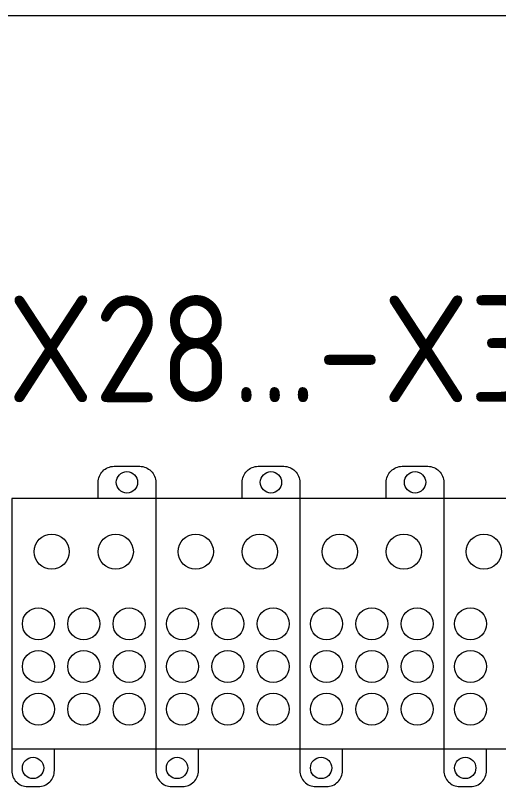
# Model space of a CAD drawing. Header units: millimetres. Extents: x 1359 to 3577, y 1336 to 3557.
# Drawn here: x 2149.3 to 2239.8, y 3182.1 to 3326.6 of the extents above; entities that cross this region are included whole.
import ezdxf
from ezdxf.enums import TextEntityAlignment as Align

# ---------------------------------------------------------------- set-up
doc = ezdxf.new("R2010")
doc.units = ezdxf.units.MM
doc.layers.add('000-PI-Oprema', color=30, linetype='Continuous', lineweight=5)
doc.layers.add('002-PI-Kabelska kanalica', color=150, linetype='Continuous')
doc.styles.add('PI0', font='isocpeur.ttf', dxfattribs={"width": 0.9})

msp = doc.modelspace()

# ---------------------------------------------------------------- linework, layer by layer
at = {"layer": '000-PI-Oprema', "color": 0, "linetype": 'ByBlock', "lineweight": 0}
for points in [[(2164.76, 3236.08), (2164.76, 3239.08, -0.414214), (2167.76, 3242.08), (2172.56, 3242.08, -0.414214), (2175.56, 3239.08), (2175.56, 3236.08), (2175.56, 3189.08), (2148.56, 3189.08), (2148.56, 3185.08, 0.414214), (2151.56, 3182.08), (2153.56, 3182.08, 0.414214), (2156.56, 3185.08), (2156.56, 3189.08)], [(2191.76, 3236.08), (2191.76, 3239.08, -0.414214), (2194.76, 3242.08), (2199.56, 3242.08, -0.414214), (2202.56, 3239.08), (2202.56, 3236.08), (2202.56, 3189.08), (2175.56, 3189.08), (2175.56, 3185.08, 0.414214), (2178.56, 3182.08), (2180.56, 3182.08, 0.414214), (2183.56, 3185.08), (2183.56, 3189.08)], [(2218.76, 3236.08), (2218.76, 3239.08, -0.414214), (2221.76, 3242.08), (2226.56, 3242.08, -0.414214), (2229.56, 3239.08), (2229.56, 3236.08), (2229.56, 3189.08), (2202.56, 3189.08), (2202.56, 3185.08, 0.414214), (2205.56, 3182.08), (2207.56, 3182.08, 0.414214), (2210.56, 3185.08), (2210.56, 3189.08)], [(2245.76, 3236.08), (2245.76, 3239.08, -0.414214), (2248.76, 3242.08), (2253.56, 3242.08, -0.414214), (2256.56, 3239.08), (2256.56, 3236.08), (2256.56, 3189.08), (2229.56, 3189.08), (2229.56, 3185.08, 0.414214), (2232.56, 3182.08), (2234.56, 3182.08, 0.414214), (2237.56, 3185.08), (2237.56, 3189.08)]]:
    msp.add_lwpolyline(points, format="xyb", dxfattribs=at)
for points in [[(2175.58, 3236.08), (2148.58, 3236.08), (2148.58, 3189.08)], [(2202.58, 3236.08), (2175.58, 3236.08), (2175.58, 3189.08)], [(2229.58, 3236.08), (2202.58, 3236.08), (2202.58, 3189.08)], [(2256.58, 3236.08), (2229.58, 3236.08), (2229.58, 3189.08)]]:
    msp.add_lwpolyline(points, dxfattribs=at)
for centre, radius in [((2170.16, 3239.08), 2), ((2197.16, 3239.08), 2), ((2224.16, 3239.08), 2), ((2156.06, 3226.08), 3.3), ((2168.06, 3226.08), 3.3), ((2183.06, 3226.08), 3.3), ((2195.06, 3226.08), 3.3), ((2210.06, 3226.08), 3.3), ((2222.06, 3226.08), 3.3), ((2237.06, 3226.08), 3.3), ((2153.56, 3212.58), 3), ((2162.06, 3212.58), 3), ((2170.56, 3212.58), 3), ((2180.56, 3212.58), 3), ((2189.06, 3212.58), 3), ((2197.56, 3212.58), 3), ((2207.56, 3212.58), 3), ((2216.06, 3212.58), 3), ((2224.56, 3212.58), 3), ((2234.56, 3212.58), 3), ((2153.56, 3204.58), 3), ((2162.06, 3204.58), 3), ((2170.56, 3204.58), 3), ((2180.56, 3204.58), 3), ((2189.06, 3204.58), 3), ((2197.56, 3204.58), 3), ((2207.56, 3204.58), 3), ((2216.06, 3204.58), 3), ((2224.56, 3204.58), 3), ((2234.56, 3204.58), 3), ((2153.56, 3196.58), 3), ((2162.06, 3196.58), 3), ((2170.56, 3196.58), 3), ((2180.56, 3196.58), 3), ((2189.06, 3196.58), 3), ((2197.56, 3196.58), 3), ((2207.56, 3196.58), 3), ((2216.06, 3196.58), 3), ((2224.56, 3196.58), 3), ((2234.56, 3196.58), 3), ((2152.56, 3185.58), 2), ((2179.56, 3185.58), 2), ((2206.56, 3185.58), 2), ((2233.56, 3185.58), 2)]:
    msp.add_circle(centre, radius, dxfattribs=at)
at = {"layer": '002-PI-Kabelska kanalica', "color": 0, "linetype": 'ByBlock', "lineweight": 0}
msp.add_line((1601.07, 3326.56), (2420.07, 3326.56), dxfattribs=at)

# ---------------------------------------------------------------- texts
at = {"layer": '002-PI-Kabelska kanalica', "color": 0, "linetype": 'ByBlock', "lineweight": 0, "style": 'PI0', "width": 0.9}
msp.add_text('-X28...-X31', height=20, dxfattribs=at).set_placement((2195.75, 3264.13), align=Align.MIDDLE)

doc.saveas('drawing.dxf')
